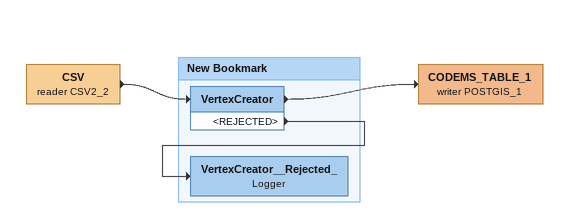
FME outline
CSV (reader CSV2_2)
    -> VertexCreator
CODEMS_TABLE_1 (writer POSTGIS_1)

Bookmark: New Bookmark
VertexCreator
    -> CODEMS_TABLE_1 (writer POSTGIS_1)
    <REJECTED> -> VertexCreator__Rejected_
VertexCreator__Rejected_: Logger
